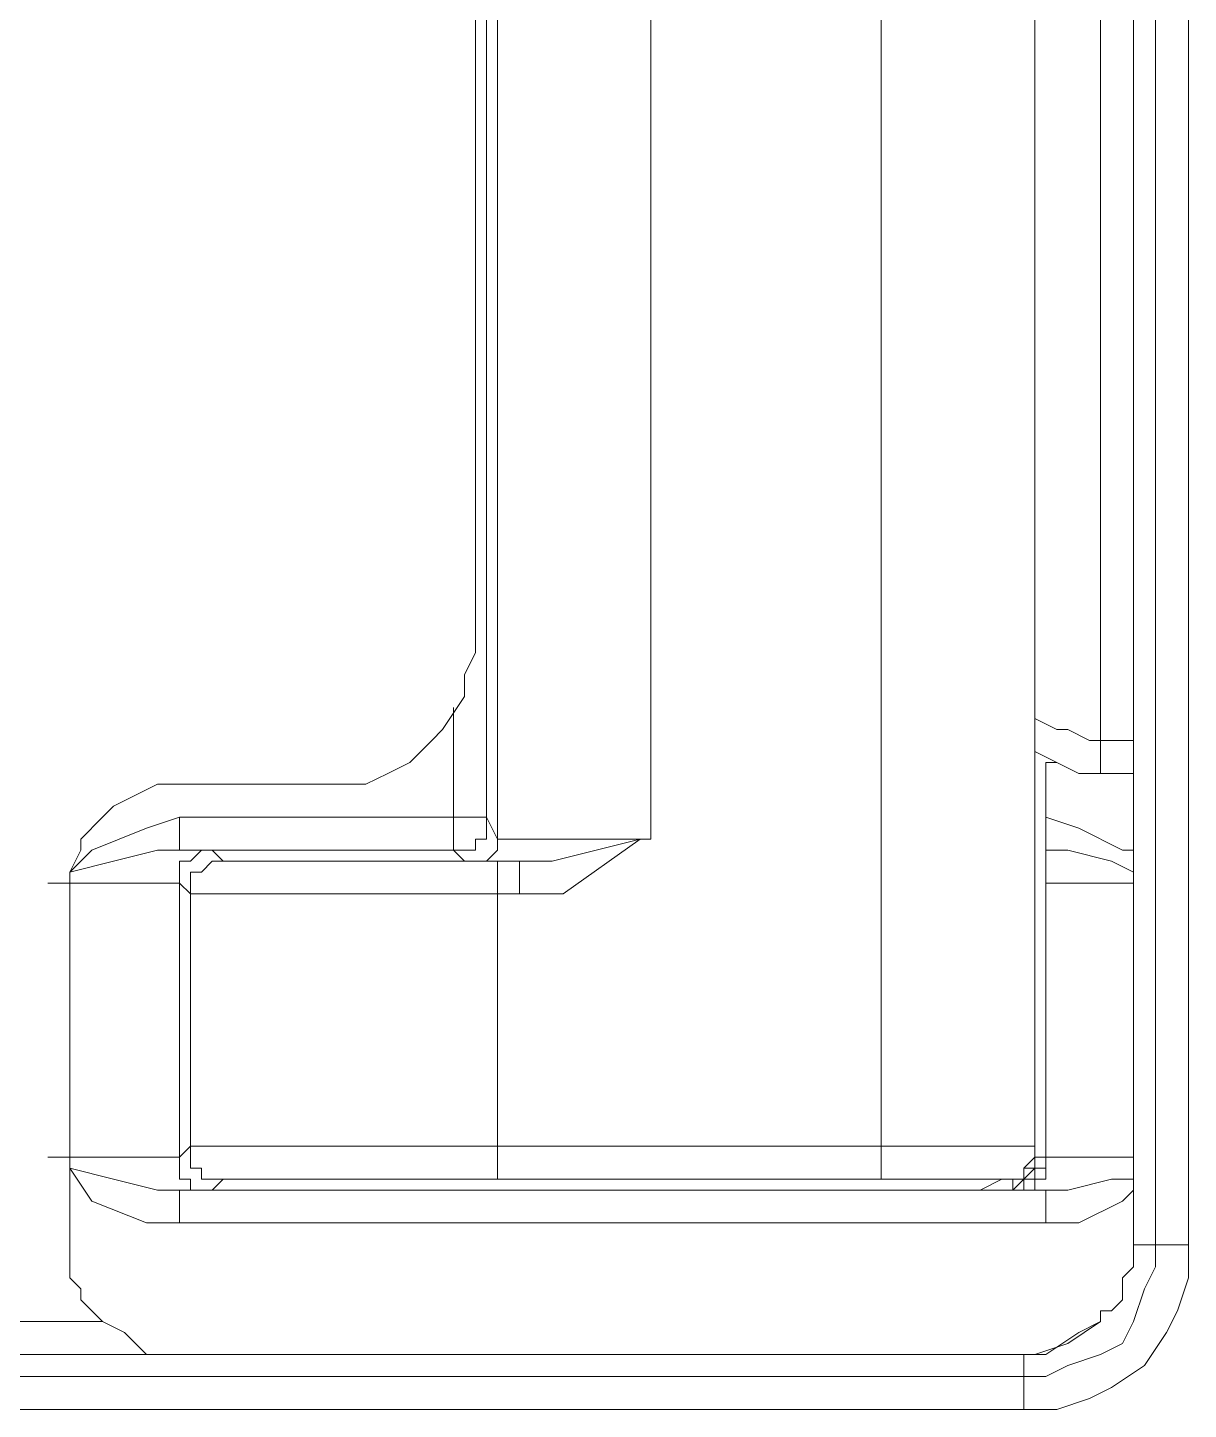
# Model space of a CAD drawing. Header units: centimetres. Extents: x -12.2 to 12.2, y -6.1 to 6.1.
# Drawn here: x -9.9308 to -9.5574, y 4.5384 to 4.9829 of the extents above; entities that cross this region are included whole.
import ezdxf

# ---------------------------------------------------------------- set-up
doc = ezdxf.new("R2010")
doc.units = ezdxf.units.CM
doc.header["$MEASUREMENT"] = 0
doc.layers.add('Camada 1', color=7, linetype='Continuous')

msp = doc.modelspace()

# ---------------------------------------------------------------- linework, layer by layer
at = {"layer": 'Camada 1', "lineweight": 9}
for points in [[(-9.56798, 4.59133), (-9.56798, 4.59133), (-9.56798, 5.37449), (-9.56798, 5.37449)], [(-9.5574, 5.37449), (-9.5574, 5.37449), (-9.5574, 4.59133), (-9.5574, 4.59133)], [(-9.60679, 5.34627), (-9.60679, 5.34627), (-9.60679, 4.61955), (-9.60679, 4.61955)], [(-9.60679, 4.61955), (-9.60679, 4.61955), (-9.60679, 5.34627), (-9.60679, 5.34627)], [(-9.60679, 5.34627), (-9.60679, 5.34627), (-9.60679, 4.61955), (-9.60679, 4.61955)], [(-9.60679, 4.61955), (-9.60679, 4.61955), (-9.60679, 5.34627), (-9.60679, 5.34627)], [(-9.65617, 4.62308), (-9.65617, 4.62308), (-9.65617, 5.34274), (-9.65617, 5.34274)], [(-9.60679, 5.34274), (-9.60679, 5.34274), (-9.60679, 4.62308), (-9.60679, 4.62308)], [(-9.60679, 4.62308), (-9.60679, 4.62308), (-9.60679, 5.34274), (-9.60679, 5.34274)], [(-9.60679, 5.34274), (-9.60679, 5.34274), (-9.60679, 4.62308), (-9.60679, 4.62308)], [(-9.60679, 4.62308), (-9.60679, 4.62308), (-9.60679, 5.34274), (-9.60679, 5.34274)], [(-9.77965, 4.72186), (-9.77965, 4.72186), (-9.77965, 5.24397), (-9.77965, 5.24397)], [(-9.73026, 5.24397), (-9.73026, 5.24397), (-9.73026, 4.72186), (-9.73026, 4.72186)], [(-9.78317, 5.23691), (-9.78317, 5.23691), (-9.78317, 4.72891), (-9.78317, 4.72891)], [(-9.58562, 4.75361), (-9.58562, 4.75361), (-9.58562, 5.21222), (-9.58562, 5.21222)], [(-9.57504, 5.21222), (-9.57504, 5.21222), (-9.57504, 4.75361), (-9.57504, 4.75361)], [(-9.7867, 4.78183), (-9.7867, 4.78183), (-9.7867, 5.18399), (-9.7867, 5.18399)], [(-9.79376, 4.72891), (-9.79376, 4.72891), (-9.79376, 4.76419), (-9.79376, 4.76419)], [(-9.60326, 4.72891), (-9.60326, 4.72891), (-9.60326, 4.74655), (-9.60326, 4.74655)], [(-9.60326, 4.74655), (-9.60326, 4.74655), (-9.60326, 4.61955), (-9.60326, 4.61955)], [(-9.57504, 4.74302), (-9.57504, 4.74302), (-9.58562, 4.74302), (-9.58562, 4.74302)], [(-9.57504, 4.74302), (-9.57504, 4.74302), (-9.57504, 4.59133), (-9.57504, 4.59133)], [(-9.88195, 4.73949), (-9.88195, 4.73949), (-9.83256, 4.73949), (-9.83256, 4.73949)], [(-9.88195, 4.72891), (-9.88195, 4.72891), (-9.79376, 4.72891), (-9.79376, 4.72891)], [(-9.78317, 4.72891), (-9.78317, 4.72891), (-9.77965, 4.72186), (-9.77965, 4.72186)], [(-9.79376, 4.71833), (-9.79376, 4.71833), (-9.88195, 4.71833), (-9.88195, 4.71833)], [(-9.87137, 4.71833), (-9.87137, 4.71833), (-9.86784, 4.7148), (-9.86784, 4.7148)], [(-9.79023, 4.7148), (-9.79023, 4.7148), (-9.79376, 4.71833), (-9.79376, 4.71833)], [(-9.77965, 4.7148), (-9.77965, 4.7148), (-9.77259, 4.7148), (-9.77259, 4.7148)], [(-9.87842, 4.70422), (-9.87842, 4.70422), (-9.88195, 4.70774), (-9.88195, 4.70774)], [(-9.88195, 4.70774), (-9.88195, 4.70774), (-9.88195, 4.61955), (-9.88195, 4.61955)], [(-9.60326, 4.61955), (-9.60326, 4.61955), (-9.60326, 4.70774), (-9.60326, 4.70774)], [(-9.91723, 4.59133), (-9.91723, 4.59133), (-9.91723, 4.70422), (-9.91723, 4.70422)], [(-9.87842, 4.62308), (-9.87842, 4.62308), (-9.87842, 4.70422), (-9.87842, 4.70422)], [(-9.77965, 4.70422), (-9.77965, 4.70422), (-9.77965, 4.62308), (-9.77965, 4.62308)], [(-9.77259, 4.70422), (-9.77259, 4.70422), (-9.77965, 4.70422), (-9.77965, 4.70422)], [(-9.88195, 4.61955), (-9.88195, 4.61955), (-9.87842, 4.62308), (-9.87842, 4.62308)], [(-9.77965, 4.62308), (-9.77965, 4.62308), (-9.65617, 4.62308), (-9.65617, 4.62308)], [(-9.86784, 4.61249), (-9.86784, 4.61249), (-9.87137, 4.60897), (-9.87137, 4.60897)], [(-9.65617, 4.61249), (-9.65617, 4.61249), (-9.77965, 4.61249), (-9.77965, 4.61249)], [(-9.62442, 4.61249), (-9.62442, 4.61249), (-9.62795, 4.61249), (-9.62795, 4.61249)], [(-9.62442, 4.61249), (-9.62442, 4.61249), (-9.62795, 4.61249), (-9.62795, 4.61249)], [(-9.62442, 4.61249), (-9.62442, 4.61249), (-9.61737, 4.61249), (-9.61737, 4.61249)], [(-9.61737, 4.61249), (-9.61737, 4.61249), (-9.62442, 4.61249), (-9.62442, 4.61249)], [(-9.62442, 4.61249), (-9.62442, 4.61249), (-9.61737, 4.61249), (-9.61737, 4.61249)], [(-9.61737, 4.61249), (-9.61737, 4.61249), (-9.62442, 4.61249), (-9.62442, 4.61249)], [(-9.62442, 4.60897), (-9.62442, 4.60897), (-9.61737, 4.61249), (-9.61737, 4.61249)], [(-9.88195, 4.60897), (-9.88195, 4.60897), (-9.60326, 4.60897), (-9.60326, 4.60897)], [(-9.62442, 4.60897), (-9.62442, 4.60897), (-9.62795, 4.60897), (-9.62795, 4.60897)], [(-9.62442, 4.60897), (-9.62442, 4.60897), (-9.62795, 4.60897), (-9.62795, 4.60897)], [(-9.62442, 4.60897), (-9.62442, 4.60897), (-9.61384, 4.60897), (-9.61384, 4.60897)], [(-9.61384, 4.60897), (-9.61384, 4.60897), (-9.62442, 4.60897), (-9.62442, 4.60897)], [(-9.61384, 4.60897), (-9.61384, 4.60897), (-9.62442, 4.60897), (-9.62442, 4.60897)], [(-9.60326, 4.59838), (-9.60326, 4.59838), (-9.88195, 4.59838), (-9.88195, 4.59838)], [(-9.56798, 4.59133), (-9.56798, 4.59133), (-9.57504, 4.59133), (-9.57504, 4.59133)], [(-10.03717, 4.56663), (-10.03717, 4.56663), (-9.90665, 4.56663), (-9.90665, 4.56663)], [(-9.61031, 4.55605), (-9.61031, 4.55605), (-10.15006, 4.55605), (-10.15006, 4.55605)], [(-9.88195, 4.55605), (-9.88195, 4.55605), (-9.61031, 4.55605), (-9.61031, 4.55605)], [(-9.61031, 4.54899), (-9.61031, 4.54899), (-9.61031, 4.55605), (-9.61031, 4.55605)], [(-10.15006, 4.54899), (-10.15006, 4.54899), (-9.61031, 4.54899), (-9.61031, 4.54899)], [(-9.61031, 4.53841), (-9.61031, 4.53841), (-10.15006, 4.53841), (-10.15006, 4.53841)]]:
    msp.add_open_spline(points, degree=3, dxfattribs=at)
for points, knots in [([(-9.83256, 4.73949), (-9.83256, 4.73949), (-9.82198, 4.73949), (-9.82198, 4.73949), (-9.82198, 4.73949), (-9.81492, 4.74302), (-9.81492, 4.74302), (-9.81492, 4.74302), (-9.80787, 4.74655), (-9.80787, 4.74655), (-9.80787, 4.74655), (-9.80081, 4.75361), (-9.80081, 4.75361), (-9.80081, 4.75361), (-9.79729, 4.75713), (-9.79729, 4.75713), (-9.79729, 4.75713), (-9.79023, 4.76772), (-9.79023, 4.76772), (-9.79023, 4.76772), (-9.79023, 4.77477), (-9.79023, 4.77477), (-9.79023, 4.77477), (-9.7867, 4.78183), (-9.7867, 4.78183)], [0, 0, 0, 0, 0.125, 0.125, 0.125, 0.25, 0.25, 0.25, 0.375, 0.375, 0.375, 0.5, 0.5, 0.5, 0.625, 0.625, 0.625, 0.75, 0.75, 0.75, 0.875, 0.875, 0.875, 1, 1, 1, 1]), ([(-9.60679, 4.76066), (-9.60679, 4.76066), (-9.59973, 4.75713), (-9.59973, 4.75713), (-9.59973, 4.75713), (-9.5962, 4.75713), (-9.5962, 4.75713), (-9.5962, 4.75713), (-9.58915, 4.75361), (-9.58915, 4.75361), (-9.58915, 4.75361), (-9.58562, 4.75361), (-9.58562, 4.75361)], [0, 0, 0, 0, 0.25, 0.25, 0.25, 0.5, 0.5, 0.5, 0.75, 0.75, 0.75, 1, 1, 1, 1]), ([(-9.58562, 4.75361), (-9.58562, 4.75361), (-9.58209, 4.75361), (-9.58209, 4.75361), (-9.58209, 4.75361), (-9.57856, 4.75361), (-9.57856, 4.75361), (-9.57856, 4.75361), (-9.57504, 4.75361), (-9.57504, 4.75361)], [0, 0, 0, 0, 0.333333, 0.333333, 0.333333, 0.666667, 0.666667, 0.666667, 1, 1, 1, 1]), ([(-9.58562, 4.75361), (-9.58562, 4.75361), (-9.58562, 4.75008), (-9.58562, 4.75008), (-9.58562, 4.75008), (-9.58562, 4.74655), (-9.58562, 4.74655), (-9.58562, 4.74655), (-9.58562, 4.74302), (-9.58562, 4.74302)], [0, 0, 0, 0, 0.333333, 0.333333, 0.333333, 0.666667, 0.666667, 0.666667, 1, 1, 1, 1]), ([(-9.58562, 4.75361), (-9.58562, 4.75361), (-9.58562, 4.75008), (-9.58562, 4.75008), (-9.58562, 4.75008), (-9.58562, 4.74655), (-9.58562, 4.74655), (-9.58562, 4.74655), (-9.58562, 4.74302), (-9.58562, 4.74302)], [0, 0, 0, 0, 0.333333, 0.333333, 0.333333, 0.666667, 0.666667, 0.666667, 1, 1, 1, 1]), ([(-9.57504, 4.75361), (-9.57504, 4.75361), (-9.57504, 4.75361), (-9.57504, 4.75361), (-9.57504, 4.75361), (-9.57504, 4.74655), (-9.57504, 4.74655), (-9.57504, 4.74655), (-9.57504, 4.74302), (-9.57504, 4.74302)], [0, 0, 0, 0, 0.333333, 0.333333, 0.333333, 0.666667, 0.666667, 0.666667, 1, 1, 1, 1]), ([(-9.58562, 4.74302), (-9.58562, 4.74302), (-9.59267, 4.74302), (-9.59267, 4.74302), (-9.59267, 4.74302), (-9.59973, 4.74655), (-9.59973, 4.74655), (-9.59973, 4.74655), (-9.60679, 4.75008), (-9.60679, 4.75008)], [0, 0, 0, 0, 0.333333, 0.333333, 0.333333, 0.666667, 0.666667, 0.666667, 1, 1, 1, 1]), ([(-9.58562, 4.74302), (-9.58562, 4.74302), (-9.59267, 4.74302), (-9.59267, 4.74302), (-9.59267, 4.74302), (-9.59973, 4.74655), (-9.59973, 4.74655), (-9.59973, 4.74655), (-9.60326, 4.74655), (-9.60326, 4.74655)], [0, 0, 0, 0, 0.333333, 0.333333, 0.333333, 0.666667, 0.666667, 0.666667, 1, 1, 1, 1]), ([(-9.57504, 4.74302), (-9.57504, 4.74302), (-9.57856, 4.74302), (-9.57856, 4.74302), (-9.57856, 4.74302), (-9.58209, 4.74302), (-9.58209, 4.74302), (-9.58209, 4.74302), (-9.58562, 4.74302), (-9.58562, 4.74302)], [0, 0, 0, 0, 0.333333, 0.333333, 0.333333, 0.666667, 0.666667, 0.666667, 1, 1, 1, 1]), ([(-9.91723, 4.70422), (-9.91723, 4.70422), (-9.91723, 4.71127), (-9.91723, 4.71127), (-9.91723, 4.71127), (-9.9137, 4.71833), (-9.9137, 4.71833), (-9.9137, 4.71833), (-9.9137, 4.72186), (-9.9137, 4.72186), (-9.9137, 4.72186), (-9.90665, 4.72891), (-9.90665, 4.72891), (-9.90665, 4.72891), (-9.90312, 4.73244), (-9.90312, 4.73244), (-9.90312, 4.73244), (-9.89606, 4.73597), (-9.89606, 4.73597), (-9.89606, 4.73597), (-9.88901, 4.73949), (-9.88901, 4.73949), (-9.88901, 4.73949), (-9.88195, 4.73949), (-9.88195, 4.73949)], [0, 0, 0, 0, 0.125, 0.125, 0.125, 0.25, 0.25, 0.25, 0.375, 0.375, 0.375, 0.5, 0.5, 0.5, 0.625, 0.625, 0.625, 0.75, 0.75, 0.75, 0.875, 0.875, 0.875, 1, 1, 1, 1]), ([(-9.91723, 4.71127), (-9.91723, 4.71127), (-9.91017, 4.71833), (-9.91017, 4.71833), (-9.91017, 4.71833), (-9.89254, 4.72538), (-9.89254, 4.72538), (-9.89254, 4.72538), (-9.88195, 4.72891), (-9.88195, 4.72891)], [0, 0, 0, 0, 0.333333, 0.333333, 0.333333, 0.666667, 0.666667, 0.666667, 1, 1, 1, 1]), ([(-9.88195, 4.71833), (-9.88195, 4.71833), (-9.88195, 4.71833), (-9.88195, 4.71833), (-9.88195, 4.71833), (-9.88195, 4.72186), (-9.88195, 4.72186), (-9.88195, 4.72186), (-9.88195, 4.72538), (-9.88195, 4.72538), (-9.88195, 4.72538), (-9.88195, 4.72891), (-9.88195, 4.72891)], [0, 0, 0, 0, 0.25, 0.25, 0.25, 0.5, 0.5, 0.5, 0.75, 0.75, 0.75, 1, 1, 1, 1]), ([(-9.79376, 4.71833), (-9.79376, 4.71833), (-9.79023, 4.71833), (-9.79023, 4.71833), (-9.79023, 4.71833), (-9.7867, 4.71833), (-9.7867, 4.71833), (-9.7867, 4.71833), (-9.7867, 4.72186), (-9.7867, 4.72186), (-9.7867, 4.72186), (-9.78317, 4.72186), (-9.78317, 4.72186), (-9.78317, 4.72186), (-9.78317, 4.72538), (-9.78317, 4.72538), (-9.78317, 4.72538), (-9.78317, 4.72891), (-9.78317, 4.72891)], [0, 0, 0, 0, 0.166667, 0.166667, 0.166667, 0.333333, 0.333333, 0.333333, 0.5, 0.5, 0.5, 0.666667, 0.666667, 0.666667, 0.833333, 0.833333, 0.833333, 1, 1, 1, 1]), ([(-9.79376, 4.71833), (-9.79376, 4.71833), (-9.79376, 4.71833), (-9.79376, 4.71833), (-9.79376, 4.71833), (-9.79376, 4.72186), (-9.79376, 4.72186), (-9.79376, 4.72186), (-9.79376, 4.72538), (-9.79376, 4.72538), (-9.79376, 4.72538), (-9.79376, 4.72891), (-9.79376, 4.72891)], [0, 0, 0, 0, 0.25, 0.25, 0.25, 0.5, 0.5, 0.5, 0.75, 0.75, 0.75, 1, 1, 1, 1]), ([(-9.78317, 4.72891), (-9.78317, 4.72891), (-9.78317, 4.72891), (-9.78317, 4.72891), (-9.78317, 4.72891), (-9.7867, 4.72891), (-9.7867, 4.72891), (-9.7867, 4.72891), (-9.79023, 4.72891), (-9.79023, 4.72891), (-9.79023, 4.72891), (-9.79376, 4.72891), (-9.79376, 4.72891)], [0, 0, 0, 0, 0.25, 0.25, 0.25, 0.5, 0.5, 0.5, 0.75, 0.75, 0.75, 1, 1, 1, 1]), ([(-9.60326, 4.72891), (-9.60326, 4.72891), (-9.60326, 4.72538), (-9.60326, 4.72538), (-9.60326, 4.72538), (-9.60326, 4.72186), (-9.60326, 4.72186), (-9.60326, 4.72186), (-9.60326, 4.71833), (-9.60326, 4.71833), (-9.60326, 4.71833), (-9.60326, 4.7148), (-9.60326, 4.7148), (-9.60326, 4.7148), (-9.60326, 4.71127), (-9.60326, 4.71127), (-9.60326, 4.71127), (-9.60326, 4.70774), (-9.60326, 4.70774)], [0, 0, 0, 0, 0.166667, 0.166667, 0.166667, 0.333333, 0.333333, 0.333333, 0.5, 0.5, 0.5, 0.666667, 0.666667, 0.666667, 0.833333, 0.833333, 0.833333, 1, 1, 1, 1]), ([(-9.60326, 4.72891), (-9.60326, 4.72891), (-9.60326, 4.72538), (-9.60326, 4.72538), (-9.60326, 4.72538), (-9.60326, 4.72186), (-9.60326, 4.72186), (-9.60326, 4.72186), (-9.60326, 4.71833), (-9.60326, 4.71833)], [0, 0, 0, 0, 0.333333, 0.333333, 0.333333, 0.666667, 0.666667, 0.666667, 1, 1, 1, 1]), ([(-9.60326, 4.72891), (-9.60326, 4.72891), (-9.59267, 4.72538), (-9.59267, 4.72538), (-9.59267, 4.72538), (-9.57856, 4.71833), (-9.57856, 4.71833), (-9.57856, 4.71833), (-9.57504, 4.71833), (-9.57504, 4.71833)], [0, 0, 0, 0, 0.333333, 0.333333, 0.333333, 0.666667, 0.666667, 0.666667, 1, 1, 1, 1]), ([(-9.79023, 4.7148), (-9.79023, 4.7148), (-9.7867, 4.7148), (-9.7867, 4.7148), (-9.7867, 4.7148), (-9.78317, 4.7148), (-9.78317, 4.7148), (-9.78317, 4.7148), (-9.77965, 4.71833), (-9.77965, 4.71833), (-9.77965, 4.71833), (-9.77965, 4.72186), (-9.77965, 4.72186)], [0, 0, 0, 0, 0.25, 0.25, 0.25, 0.5, 0.5, 0.5, 0.75, 0.75, 0.75, 1, 1, 1, 1]), ([(-9.77965, 4.72186), (-9.77965, 4.72186), (-9.77612, 4.72186), (-9.77612, 4.72186), (-9.77612, 4.72186), (-9.76906, 4.72186), (-9.76906, 4.72186), (-9.76906, 4.72186), (-9.76201, 4.72186), (-9.76201, 4.72186), (-9.76201, 4.72186), (-9.75495, 4.72186), (-9.75495, 4.72186), (-9.75495, 4.72186), (-9.7479, 4.72186), (-9.7479, 4.72186), (-9.7479, 4.72186), (-9.73731, 4.72186), (-9.73731, 4.72186), (-9.73731, 4.72186), (-9.73026, 4.72186), (-9.73026, 4.72186)], [0, 0, 0, 0, 0.142857, 0.142857, 0.142857, 0.285714, 0.285714, 0.285714, 0.428571, 0.428571, 0.428571, 0.571429, 0.571429, 0.571429, 0.714286, 0.714286, 0.714286, 0.857143, 0.857143, 0.857143, 1, 1, 1, 1]), ([(-9.73026, 4.72186), (-9.73026, 4.72186), (-9.73026, 4.72186), (-9.73026, 4.72186), (-9.73026, 4.72186), (-9.73379, 4.72186), (-9.73379, 4.72186), (-9.73379, 4.72186), (-9.76201, 4.7148), (-9.76201, 4.7148), (-9.76201, 4.7148), (-9.77259, 4.7148), (-9.77259, 4.7148)], [0, 0, 0, 0, 0.25, 0.25, 0.25, 0.5, 0.5, 0.5, 0.75, 0.75, 0.75, 1, 1, 1, 1]), ([(-9.73026, 4.72186), (-9.73026, 4.72186), (-9.73026, 4.72186), (-9.73026, 4.72186), (-9.73026, 4.72186), (-9.73379, 4.72186), (-9.73379, 4.72186), (-9.73379, 4.72186), (-9.75848, 4.70422), (-9.75848, 4.70422), (-9.75848, 4.70422), (-9.77259, 4.70422), (-9.77259, 4.70422)], [0, 0, 0, 0, 0.25, 0.25, 0.25, 0.5, 0.5, 0.5, 0.75, 0.75, 0.75, 1, 1, 1, 1]), ([(-9.88195, 4.71833), (-9.88195, 4.71833), (-9.88901, 4.71833), (-9.88901, 4.71833), (-9.88901, 4.71833), (-9.90312, 4.7148), (-9.90312, 4.7148), (-9.90312, 4.7148), (-9.91723, 4.71127), (-9.91723, 4.71127)], [0, 0, 0, 0, 0.333333, 0.333333, 0.333333, 0.666667, 0.666667, 0.666667, 1, 1, 1, 1]), ([(-9.88195, 4.71833), (-9.88195, 4.71833), (-9.87842, 4.71833), (-9.87842, 4.71833), (-9.87842, 4.71833), (-9.8749, 4.71833), (-9.8749, 4.71833), (-9.8749, 4.71833), (-9.87137, 4.71833), (-9.87137, 4.71833)], [0, 0, 0, 0, 0.333333, 0.333333, 0.333333, 0.666667, 0.666667, 0.666667, 1, 1, 1, 1]), ([(-9.88195, 4.70774), (-9.88195, 4.70774), (-9.88195, 4.70774), (-9.88195, 4.70774), (-9.88195, 4.70774), (-9.88195, 4.71127), (-9.88195, 4.71127), (-9.88195, 4.71127), (-9.88195, 4.7148), (-9.88195, 4.7148), (-9.88195, 4.7148), (-9.87842, 4.7148), (-9.87842, 4.7148), (-9.87842, 4.7148), (-9.8749, 4.71833), (-9.8749, 4.71833), (-9.8749, 4.71833), (-9.87137, 4.71833), (-9.87137, 4.71833)], [0, 0, 0, 0, 0.166667, 0.166667, 0.166667, 0.333333, 0.333333, 0.333333, 0.5, 0.5, 0.5, 0.666667, 0.666667, 0.666667, 0.833333, 0.833333, 0.833333, 1, 1, 1, 1]), ([(-9.57504, 4.71127), (-9.57504, 4.71127), (-9.58209, 4.7148), (-9.58209, 4.7148), (-9.58209, 4.7148), (-9.5962, 4.71833), (-9.5962, 4.71833), (-9.5962, 4.71833), (-9.60326, 4.71833), (-9.60326, 4.71833)], [0, 0, 0, 0, 0.333333, 0.333333, 0.333333, 0.666667, 0.666667, 0.666667, 1, 1, 1, 1]), ([(-9.87842, 4.70422), (-9.87842, 4.70422), (-9.87842, 4.70422), (-9.87842, 4.70422), (-9.87842, 4.70422), (-9.87842, 4.70774), (-9.87842, 4.70774), (-9.87842, 4.70774), (-9.87842, 4.71127), (-9.87842, 4.71127), (-9.87842, 4.71127), (-9.8749, 4.71127), (-9.8749, 4.71127), (-9.8749, 4.71127), (-9.87137, 4.7148), (-9.87137, 4.7148), (-9.87137, 4.7148), (-9.86784, 4.7148), (-9.86784, 4.7148)], [0, 0, 0, 0, 0.166667, 0.166667, 0.166667, 0.333333, 0.333333, 0.333333, 0.5, 0.5, 0.5, 0.666667, 0.666667, 0.666667, 0.833333, 0.833333, 0.833333, 1, 1, 1, 1]), ([(-9.86784, 4.7148), (-9.86784, 4.7148), (-9.86784, 4.7148), (-9.86784, 4.7148), (-9.86784, 4.7148), (-9.86079, 4.7148), (-9.86079, 4.7148), (-9.86079, 4.7148), (-9.85373, 4.7148), (-9.85373, 4.7148), (-9.85373, 4.7148), (-9.84315, 4.7148), (-9.84315, 4.7148), (-9.84315, 4.7148), (-9.82904, 4.7148), (-9.82904, 4.7148), (-9.82904, 4.7148), (-9.81492, 4.7148), (-9.81492, 4.7148), (-9.81492, 4.7148), (-9.79729, 4.7148), (-9.79729, 4.7148), (-9.79729, 4.7148), (-9.77965, 4.7148), (-9.77965, 4.7148)], [0, 0, 0, 0, 0.125, 0.125, 0.125, 0.25, 0.25, 0.25, 0.375, 0.375, 0.375, 0.5, 0.5, 0.5, 0.625, 0.625, 0.625, 0.75, 0.75, 0.75, 0.875, 0.875, 0.875, 1, 1, 1, 1]), ([(-9.77259, 4.7148), (-9.77259, 4.7148), (-9.77965, 4.7148), (-9.77965, 4.7148), (-9.77965, 4.7148), (-9.78317, 4.7148), (-9.78317, 4.7148), (-9.78317, 4.7148), (-9.7867, 4.7148), (-9.7867, 4.7148), (-9.7867, 4.7148), (-9.79023, 4.7148), (-9.79023, 4.7148)], [0, 0, 0, 0, 0.25, 0.25, 0.25, 0.5, 0.5, 0.5, 0.75, 0.75, 0.75, 1, 1, 1, 1]), ([(-9.77965, 4.70422), (-9.77965, 4.70422), (-9.77965, 4.70422), (-9.77965, 4.70422), (-9.77965, 4.70422), (-9.77965, 4.70774), (-9.77965, 4.70774), (-9.77965, 4.70774), (-9.77965, 4.71127), (-9.77965, 4.71127), (-9.77965, 4.71127), (-9.77965, 4.7148), (-9.77965, 4.7148)], [0, 0, 0, 0, 0.25, 0.25, 0.25, 0.5, 0.5, 0.5, 0.75, 0.75, 0.75, 1, 1, 1, 1]), ([(-9.77259, 4.70422), (-9.77259, 4.70422), (-9.77259, 4.70422), (-9.77259, 4.70422), (-9.77259, 4.70422), (-9.77259, 4.70774), (-9.77259, 4.70774), (-9.77259, 4.70774), (-9.77259, 4.71127), (-9.77259, 4.71127), (-9.77259, 4.71127), (-9.77259, 4.7148), (-9.77259, 4.7148)], [0, 0, 0, 0, 0.25, 0.25, 0.25, 0.5, 0.5, 0.5, 0.75, 0.75, 0.75, 1, 1, 1, 1]), ([(-9.88195, 4.70774), (-9.88195, 4.70774), (-9.88195, 4.70774), (-9.88195, 4.70774), (-9.88195, 4.70774), (-9.88548, 4.70774), (-9.88548, 4.70774), (-9.88548, 4.70774), (-9.88901, 4.70774), (-9.88901, 4.70774), (-9.88901, 4.70774), (-9.89606, 4.70774), (-9.89606, 4.70774), (-9.89606, 4.70774), (-9.89959, 4.70774), (-9.89959, 4.70774), (-9.89959, 4.70774), (-9.90665, 4.70774), (-9.90665, 4.70774), (-9.90665, 4.70774), (-9.9137, 4.70774), (-9.9137, 4.70774), (-9.9137, 4.70774), (-9.92429, 4.70774), (-9.92429, 4.70774)], [0, 0, 0, 0, 0.125, 0.125, 0.125, 0.25, 0.25, 0.25, 0.375, 0.375, 0.375, 0.5, 0.5, 0.5, 0.625, 0.625, 0.625, 0.75, 0.75, 0.75, 0.875, 0.875, 0.875, 1, 1, 1, 1]), ([(-9.60326, 4.71127), (-9.60326, 4.71127), (-9.60326, 4.71127), (-9.60326, 4.71127), (-9.60326, 4.71127), (-9.60326, 4.70774), (-9.60326, 4.70774)], [0, 0, 0, 0, 0.5, 0.5, 0.5, 1, 1, 1, 1]), ([(-9.57504, 4.70774), (-9.57504, 4.70774), (-9.57856, 4.70774), (-9.57856, 4.70774), (-9.57856, 4.70774), (-9.58562, 4.70774), (-9.58562, 4.70774), (-9.58562, 4.70774), (-9.59267, 4.70774), (-9.59267, 4.70774), (-9.59267, 4.70774), (-9.5962, 4.70774), (-9.5962, 4.70774), (-9.5962, 4.70774), (-9.59973, 4.70774), (-9.59973, 4.70774), (-9.59973, 4.70774), (-9.60326, 4.70774), (-9.60326, 4.70774)], [0, 0, 0, 0, 0.166667, 0.166667, 0.166667, 0.333333, 0.333333, 0.333333, 0.5, 0.5, 0.5, 0.666667, 0.666667, 0.666667, 0.833333, 0.833333, 0.833333, 1, 1, 1, 1]), ([(-9.77965, 4.70422), (-9.77965, 4.70422), (-9.79729, 4.70422), (-9.79729, 4.70422), (-9.79729, 4.70422), (-9.81845, 4.70422), (-9.81845, 4.70422), (-9.81845, 4.70422), (-9.83256, 4.70422), (-9.83256, 4.70422), (-9.83256, 4.70422), (-9.8502, 4.70422), (-9.8502, 4.70422), (-9.8502, 4.70422), (-9.86079, 4.70422), (-9.86079, 4.70422), (-9.86079, 4.70422), (-9.87137, 4.70422), (-9.87137, 4.70422), (-9.87137, 4.70422), (-9.87842, 4.70422), (-9.87842, 4.70422)], [0, 0, 0, 0, 0.142857, 0.142857, 0.142857, 0.285714, 0.285714, 0.285714, 0.428571, 0.428571, 0.428571, 0.571429, 0.571429, 0.571429, 0.714286, 0.714286, 0.714286, 0.857143, 0.857143, 0.857143, 1, 1, 1, 1]), ([(-9.86784, 4.61249), (-9.86784, 4.61249), (-9.87137, 4.61249), (-9.87137, 4.61249), (-9.87137, 4.61249), (-9.8749, 4.61249), (-9.8749, 4.61249), (-9.8749, 4.61249), (-9.8749, 4.61602), (-9.8749, 4.61602), (-9.8749, 4.61602), (-9.87842, 4.61602), (-9.87842, 4.61602), (-9.87842, 4.61602), (-9.87842, 4.61955), (-9.87842, 4.61955), (-9.87842, 4.61955), (-9.87842, 4.62308), (-9.87842, 4.62308)], [0, 0, 0, 0, 0.166667, 0.166667, 0.166667, 0.333333, 0.333333, 0.333333, 0.5, 0.5, 0.5, 0.666667, 0.666667, 0.666667, 0.833333, 0.833333, 0.833333, 1, 1, 1, 1]), ([(-9.87842, 4.62308), (-9.87842, 4.62308), (-9.87842, 4.62308), (-9.87842, 4.62308), (-9.87842, 4.62308), (-9.87137, 4.62308), (-9.87137, 4.62308), (-9.87137, 4.62308), (-9.86079, 4.62308), (-9.86079, 4.62308), (-9.86079, 4.62308), (-9.8502, 4.62308), (-9.8502, 4.62308), (-9.8502, 4.62308), (-9.83256, 4.62308), (-9.83256, 4.62308), (-9.83256, 4.62308), (-9.81845, 4.62308), (-9.81845, 4.62308), (-9.81845, 4.62308), (-9.79729, 4.62308), (-9.79729, 4.62308), (-9.79729, 4.62308), (-9.77965, 4.62308), (-9.77965, 4.62308)], [0, 0, 0, 0, 0.125, 0.125, 0.125, 0.25, 0.25, 0.25, 0.375, 0.375, 0.375, 0.5, 0.5, 0.5, 0.625, 0.625, 0.625, 0.75, 0.75, 0.75, 0.875, 0.875, 0.875, 1, 1, 1, 1]), ([(-9.77965, 4.61249), (-9.77965, 4.61249), (-9.77965, 4.61249), (-9.77965, 4.61249), (-9.77965, 4.61249), (-9.77965, 4.61602), (-9.77965, 4.61602), (-9.77965, 4.61602), (-9.77965, 4.61955), (-9.77965, 4.61955), (-9.77965, 4.61955), (-9.77965, 4.62308), (-9.77965, 4.62308)], [0, 0, 0, 0, 0.25, 0.25, 0.25, 0.5, 0.5, 0.5, 0.75, 0.75, 0.75, 1, 1, 1, 1]), ([(-9.65617, 4.61249), (-9.65617, 4.61249), (-9.65617, 4.61249), (-9.65617, 4.61249), (-9.65617, 4.61249), (-9.65617, 4.61602), (-9.65617, 4.61602), (-9.65617, 4.61602), (-9.65617, 4.61955), (-9.65617, 4.61955), (-9.65617, 4.61955), (-9.65617, 4.62308), (-9.65617, 4.62308)], [0, 0, 0, 0, 0.25, 0.25, 0.25, 0.5, 0.5, 0.5, 0.75, 0.75, 0.75, 1, 1, 1, 1]), ([(-9.65617, 4.62308), (-9.65617, 4.62308), (-9.64912, 4.62308), (-9.64912, 4.62308), (-9.64912, 4.62308), (-9.63854, 4.62308), (-9.63854, 4.62308), (-9.63854, 4.62308), (-9.62795, 4.62308), (-9.62795, 4.62308), (-9.62795, 4.62308), (-9.6209, 4.62308), (-9.6209, 4.62308), (-9.6209, 4.62308), (-9.61737, 4.62308), (-9.61737, 4.62308), (-9.61737, 4.62308), (-9.61031, 4.62308), (-9.61031, 4.62308), (-9.61031, 4.62308), (-9.60679, 4.62308), (-9.60679, 4.62308)], [0, 0, 0, 0, 0.142857, 0.142857, 0.142857, 0.285714, 0.285714, 0.285714, 0.428571, 0.428571, 0.428571, 0.571429, 0.571429, 0.571429, 0.714286, 0.714286, 0.714286, 0.857143, 0.857143, 0.857143, 1, 1, 1, 1]), ([(-9.61737, 4.61249), (-9.61737, 4.61249), (-9.61384, 4.61249), (-9.61384, 4.61249), (-9.61384, 4.61249), (-9.61031, 4.61249), (-9.61031, 4.61249), (-9.61031, 4.61249), (-9.61031, 4.61602), (-9.61031, 4.61602), (-9.61031, 4.61602), (-9.60679, 4.61955), (-9.60679, 4.61955), (-9.60679, 4.61955), (-9.60679, 4.62308), (-9.60679, 4.62308)], [0, 0, 0, 0, 0.2, 0.2, 0.2, 0.4, 0.4, 0.4, 0.6, 0.6, 0.6, 0.8, 0.8, 0.8, 1, 1, 1, 1]), ([(-9.61737, 4.61249), (-9.61737, 4.61249), (-9.61384, 4.61249), (-9.61384, 4.61249), (-9.61384, 4.61249), (-9.61031, 4.61249), (-9.61031, 4.61249), (-9.61031, 4.61249), (-9.61031, 4.61602), (-9.61031, 4.61602), (-9.61031, 4.61602), (-9.60679, 4.61955), (-9.60679, 4.61955), (-9.60679, 4.61955), (-9.60679, 4.62308), (-9.60679, 4.62308)], [0, 0, 0, 0, 0.2, 0.2, 0.2, 0.4, 0.4, 0.4, 0.6, 0.6, 0.6, 0.8, 0.8, 0.8, 1, 1, 1, 1]), ([(-9.60679, 4.62308), (-9.60679, 4.62308), (-9.60679, 4.61955), (-9.60679, 4.61955), (-9.60679, 4.61955), (-9.60679, 4.61602), (-9.60679, 4.61602), (-9.60679, 4.61602), (-9.61031, 4.61602), (-9.61031, 4.61602), (-9.61031, 4.61602), (-9.61031, 4.61249), (-9.61031, 4.61249), (-9.61031, 4.61249), (-9.61384, 4.61249), (-9.61384, 4.61249), (-9.61384, 4.61249), (-9.61737, 4.61249), (-9.61737, 4.61249)], [0, 0, 0, 0, 0.166667, 0.166667, 0.166667, 0.333333, 0.333333, 0.333333, 0.5, 0.5, 0.5, 0.666667, 0.666667, 0.666667, 0.833333, 0.833333, 0.833333, 1, 1, 1, 1]), ([(-9.60679, 4.62308), (-9.60679, 4.62308), (-9.60679, 4.61955), (-9.60679, 4.61955), (-9.60679, 4.61955), (-9.60679, 4.61602), (-9.60679, 4.61602), (-9.60679, 4.61602), (-9.61031, 4.61602), (-9.61031, 4.61602), (-9.61031, 4.61602), (-9.61031, 4.61249), (-9.61031, 4.61249), (-9.61031, 4.61249), (-9.61384, 4.61249), (-9.61384, 4.61249), (-9.61384, 4.61249), (-9.61737, 4.61249), (-9.61737, 4.61249)], [0, 0, 0, 0, 0.166667, 0.166667, 0.166667, 0.333333, 0.333333, 0.333333, 0.5, 0.5, 0.5, 0.666667, 0.666667, 0.666667, 0.833333, 0.833333, 0.833333, 1, 1, 1, 1]), ([(-9.92429, 4.61955), (-9.92429, 4.61955), (-9.9137, 4.61955), (-9.9137, 4.61955), (-9.9137, 4.61955), (-9.90665, 4.61955), (-9.90665, 4.61955), (-9.90665, 4.61955), (-9.89959, 4.61955), (-9.89959, 4.61955), (-9.89959, 4.61955), (-9.89606, 4.61955), (-9.89606, 4.61955), (-9.89606, 4.61955), (-9.88901, 4.61955), (-9.88901, 4.61955), (-9.88901, 4.61955), (-9.88548, 4.61955), (-9.88548, 4.61955), (-9.88548, 4.61955), (-9.88195, 4.61955), (-9.88195, 4.61955)], [0, 0, 0, 0, 0.142857, 0.142857, 0.142857, 0.285714, 0.285714, 0.285714, 0.428571, 0.428571, 0.428571, 0.571429, 0.571429, 0.571429, 0.714286, 0.714286, 0.714286, 0.857143, 0.857143, 0.857143, 1, 1, 1, 1]), ([(-9.87137, 4.60897), (-9.87137, 4.60897), (-9.8749, 4.60897), (-9.8749, 4.60897), (-9.8749, 4.60897), (-9.87842, 4.60897), (-9.87842, 4.60897), (-9.87842, 4.60897), (-9.87842, 4.61249), (-9.87842, 4.61249), (-9.87842, 4.61249), (-9.88195, 4.61249), (-9.88195, 4.61249), (-9.88195, 4.61249), (-9.88195, 4.61602), (-9.88195, 4.61602), (-9.88195, 4.61602), (-9.88195, 4.61955), (-9.88195, 4.61955)], [0, 0, 0, 0, 0.166667, 0.166667, 0.166667, 0.333333, 0.333333, 0.333333, 0.5, 0.5, 0.5, 0.666667, 0.666667, 0.666667, 0.833333, 0.833333, 0.833333, 1, 1, 1, 1]), ([(-9.60679, 4.61955), (-9.60679, 4.61955), (-9.60679, 4.61955), (-9.60679, 4.61955), (-9.60679, 4.61955), (-9.60679, 4.61602), (-9.60679, 4.61602), (-9.60679, 4.61602), (-9.61031, 4.61249), (-9.61031, 4.61249), (-9.61031, 4.61249), (-9.61384, 4.61249), (-9.61384, 4.61249), (-9.61384, 4.61249), (-9.61737, 4.61249), (-9.61737, 4.61249)], [0, 0, 0, 0, 0.2, 0.2, 0.2, 0.4, 0.4, 0.4, 0.6, 0.6, 0.6, 0.8, 0.8, 0.8, 1, 1, 1, 1]), ([(-9.60679, 4.61955), (-9.60679, 4.61955), (-9.60679, 4.61955), (-9.60679, 4.61955), (-9.60679, 4.61955), (-9.60679, 4.61602), (-9.60679, 4.61602), (-9.60679, 4.61602), (-9.61031, 4.61249), (-9.61031, 4.61249), (-9.61031, 4.61249), (-9.61384, 4.61249), (-9.61384, 4.61249), (-9.61384, 4.61249), (-9.61737, 4.61249), (-9.61737, 4.61249)], [0, 0, 0, 0, 0.2, 0.2, 0.2, 0.4, 0.4, 0.4, 0.6, 0.6, 0.6, 0.8, 0.8, 0.8, 1, 1, 1, 1]), ([(-9.60679, 4.61955), (-9.60679, 4.61955), (-9.60679, 4.61955), (-9.60679, 4.61955), (-9.60679, 4.61955), (-9.60679, 4.61602), (-9.60679, 4.61602), (-9.60679, 4.61602), (-9.60679, 4.61249), (-9.60679, 4.61249), (-9.60679, 4.61249), (-9.61031, 4.61249), (-9.61031, 4.61249), (-9.61031, 4.61249), (-9.61384, 4.60897), (-9.61384, 4.60897)], [0, 0, 0, 0, 0.2, 0.2, 0.2, 0.4, 0.4, 0.4, 0.6, 0.6, 0.6, 0.8, 0.8, 0.8, 1, 1, 1, 1]), ([(-9.60679, 4.61955), (-9.60679, 4.61955), (-9.60679, 4.61955), (-9.60679, 4.61955), (-9.60679, 4.61955), (-9.60679, 4.61602), (-9.60679, 4.61602), (-9.60679, 4.61602), (-9.60679, 4.61249), (-9.60679, 4.61249), (-9.60679, 4.61249), (-9.61031, 4.61249), (-9.61031, 4.61249), (-9.61031, 4.61249), (-9.61384, 4.60897), (-9.61384, 4.60897)], [0, 0, 0, 0, 0.2, 0.2, 0.2, 0.4, 0.4, 0.4, 0.6, 0.6, 0.6, 0.8, 0.8, 0.8, 1, 1, 1, 1]), ([(-9.61384, 4.60897), (-9.61384, 4.60897), (-9.61384, 4.60897), (-9.61384, 4.60897), (-9.61384, 4.60897), (-9.61031, 4.60897), (-9.61031, 4.60897), (-9.61031, 4.60897), (-9.61031, 4.61249), (-9.61031, 4.61249), (-9.61031, 4.61249), (-9.60679, 4.61249), (-9.60679, 4.61249), (-9.60679, 4.61249), (-9.60679, 4.61602), (-9.60679, 4.61602), (-9.60679, 4.61602), (-9.60326, 4.61602), (-9.60326, 4.61602), (-9.60326, 4.61602), (-9.60326, 4.61955), (-9.60326, 4.61955)], [0, 0, 0, 0, 0.142857, 0.142857, 0.142857, 0.285714, 0.285714, 0.285714, 0.428571, 0.428571, 0.428571, 0.571429, 0.571429, 0.571429, 0.714286, 0.714286, 0.714286, 0.857143, 0.857143, 0.857143, 1, 1, 1, 1]), ([(-9.61384, 4.60897), (-9.61384, 4.60897), (-9.61031, 4.60897), (-9.61031, 4.60897), (-9.61031, 4.60897), (-9.60679, 4.60897), (-9.60679, 4.60897), (-9.60679, 4.60897), (-9.60679, 4.61249), (-9.60679, 4.61249), (-9.60679, 4.61249), (-9.60326, 4.61249), (-9.60326, 4.61249), (-9.60326, 4.61249), (-9.60326, 4.61602), (-9.60326, 4.61602), (-9.60326, 4.61602), (-9.60326, 4.61955), (-9.60326, 4.61955)], [0, 0, 0, 0, 0.166667, 0.166667, 0.166667, 0.333333, 0.333333, 0.333333, 0.5, 0.5, 0.5, 0.666667, 0.666667, 0.666667, 0.833333, 0.833333, 0.833333, 1, 1, 1, 1]), ([(-9.60326, 4.61955), (-9.60326, 4.61955), (-9.60326, 4.61955), (-9.60326, 4.61955), (-9.60326, 4.61955), (-9.60679, 4.61955), (-9.60679, 4.61955)], [0, 0, 0, 0, 0.5, 0.5, 0.5, 1, 1, 1, 1]), ([(-9.60326, 4.61955), (-9.60326, 4.61955), (-9.60326, 4.61955), (-9.60326, 4.61955), (-9.60326, 4.61955), (-9.59973, 4.61955), (-9.59973, 4.61955), (-9.59973, 4.61955), (-9.5962, 4.61955), (-9.5962, 4.61955), (-9.5962, 4.61955), (-9.59267, 4.61955), (-9.59267, 4.61955), (-9.59267, 4.61955), (-9.58562, 4.61955), (-9.58562, 4.61955), (-9.58562, 4.61955), (-9.57856, 4.61955), (-9.57856, 4.61955), (-9.57856, 4.61955), (-9.57504, 4.61955), (-9.57504, 4.61955)], [0, 0, 0, 0, 0.142857, 0.142857, 0.142857, 0.285714, 0.285714, 0.285714, 0.428571, 0.428571, 0.428571, 0.571429, 0.571429, 0.571429, 0.714286, 0.714286, 0.714286, 0.857143, 0.857143, 0.857143, 1, 1, 1, 1]), ([(-9.88195, 4.60897), (-9.88195, 4.60897), (-9.88901, 4.60897), (-9.88901, 4.60897), (-9.88901, 4.60897), (-9.90312, 4.61249), (-9.90312, 4.61249), (-9.90312, 4.61249), (-9.91723, 4.61602), (-9.91723, 4.61602)], [0, 0, 0, 0, 0.333333, 0.333333, 0.333333, 0.666667, 0.666667, 0.666667, 1, 1, 1, 1]), ([(-9.88195, 4.59838), (-9.88195, 4.59838), (-9.89254, 4.59838), (-9.89254, 4.59838), (-9.89254, 4.59838), (-9.91017, 4.60544), (-9.91017, 4.60544), (-9.91017, 4.60544), (-9.91723, 4.61602), (-9.91723, 4.61602)], [0, 0, 0, 0, 0.333333, 0.333333, 0.333333, 0.666667, 0.666667, 0.666667, 1, 1, 1, 1]), ([(-9.77965, 4.61249), (-9.77965, 4.61249), (-9.79729, 4.61249), (-9.79729, 4.61249), (-9.79729, 4.61249), (-9.81492, 4.61249), (-9.81492, 4.61249), (-9.81492, 4.61249), (-9.82904, 4.61249), (-9.82904, 4.61249), (-9.82904, 4.61249), (-9.84315, 4.61249), (-9.84315, 4.61249), (-9.84315, 4.61249), (-9.85373, 4.61249), (-9.85373, 4.61249), (-9.85373, 4.61249), (-9.86079, 4.61249), (-9.86079, 4.61249), (-9.86079, 4.61249), (-9.86784, 4.61249), (-9.86784, 4.61249)], [0, 0, 0, 0, 0.142857, 0.142857, 0.142857, 0.285714, 0.285714, 0.285714, 0.428571, 0.428571, 0.428571, 0.571429, 0.571429, 0.571429, 0.714286, 0.714286, 0.714286, 0.857143, 0.857143, 0.857143, 1, 1, 1, 1]), ([(-9.61737, 4.61249), (-9.61737, 4.61249), (-9.61737, 4.61249), (-9.61737, 4.61249), (-9.61737, 4.61249), (-9.6209, 4.61249), (-9.6209, 4.61249), (-9.6209, 4.61249), (-9.62442, 4.61249), (-9.62442, 4.61249), (-9.62442, 4.61249), (-9.62795, 4.61249), (-9.62795, 4.61249), (-9.62795, 4.61249), (-9.63501, 4.61249), (-9.63501, 4.61249), (-9.63501, 4.61249), (-9.64206, 4.61249), (-9.64206, 4.61249), (-9.64206, 4.61249), (-9.64912, 4.61249), (-9.64912, 4.61249), (-9.64912, 4.61249), (-9.65617, 4.61249), (-9.65617, 4.61249)], [0, 0, 0, 0, 0.125, 0.125, 0.125, 0.25, 0.25, 0.25, 0.375, 0.375, 0.375, 0.5, 0.5, 0.5, 0.625, 0.625, 0.625, 0.75, 0.75, 0.75, 0.875, 0.875, 0.875, 1, 1, 1, 1]), ([(-9.63148, 4.61249), (-9.63148, 4.61249), (-9.63148, 4.61249), (-9.63148, 4.61249), (-9.63148, 4.61249), (-9.62795, 4.61249), (-9.62795, 4.61249)], [0, 0, 0, 0, 0.5, 0.5, 0.5, 1, 1, 1, 1]), ([(-9.62795, 4.61249), (-9.62795, 4.61249), (-9.63148, 4.61249), (-9.63148, 4.61249), (-9.63148, 4.61249), (-9.62795, 4.61249), (-9.62795, 4.61249), (-9.62795, 4.61249), (-9.62442, 4.61249), (-9.62442, 4.61249)], [0, 0, 0, 0, 0.333333, 0.333333, 0.333333, 0.666667, 0.666667, 0.666667, 1, 1, 1, 1]), ([(-9.62795, 4.61249), (-9.62795, 4.61249), (-9.63148, 4.61249), (-9.63148, 4.61249), (-9.63148, 4.61249), (-9.62795, 4.61249), (-9.62795, 4.61249), (-9.62795, 4.61249), (-9.62442, 4.61249), (-9.62442, 4.61249)], [0, 0, 0, 0, 0.333333, 0.333333, 0.333333, 0.666667, 0.666667, 0.666667, 1, 1, 1, 1]), ([(-9.61384, 4.61249), (-9.61384, 4.61249), (-9.61384, 4.61249), (-9.61384, 4.61249), (-9.61384, 4.61249), (-9.61737, 4.61249), (-9.61737, 4.61249)], [0, 0, 0, 0, 0.5, 0.5, 0.5, 1, 1, 1, 1]), ([(-9.61384, 4.61249), (-9.61384, 4.61249), (-9.61384, 4.61249), (-9.61384, 4.61249), (-9.61384, 4.61249), (-9.61737, 4.61249), (-9.61737, 4.61249)], [0, 0, 0, 0, 0.5, 0.5, 0.5, 1, 1, 1, 1]), ([(-9.61031, 4.61249), (-9.61031, 4.61249), (-9.61384, 4.61249), (-9.61384, 4.61249), (-9.61384, 4.61249), (-9.61384, 4.60897), (-9.61384, 4.60897)], [0, 0, 0, 0, 0.5, 0.5, 0.5, 1, 1, 1, 1]), ([(-9.61384, 4.60897), (-9.61384, 4.60897), (-9.61384, 4.60897), (-9.61384, 4.60897), (-9.61384, 4.60897), (-9.61031, 4.60897), (-9.61031, 4.60897), (-9.61031, 4.60897), (-9.61031, 4.61249), (-9.61031, 4.61249)], [0, 0, 0, 0, 0.333333, 0.333333, 0.333333, 0.666667, 0.666667, 0.666667, 1, 1, 1, 1]), ([(-9.60326, 4.60897), (-9.60326, 4.60897), (-9.5962, 4.60897), (-9.5962, 4.60897), (-9.5962, 4.60897), (-9.58209, 4.61249), (-9.58209, 4.61249), (-9.58209, 4.61249), (-9.57504, 4.61249), (-9.57504, 4.61249)], [0, 0, 0, 0, 0.333333, 0.333333, 0.333333, 0.666667, 0.666667, 0.666667, 1, 1, 1, 1]), ([(-9.87137, 4.60897), (-9.87137, 4.60897), (-9.8749, 4.60897), (-9.8749, 4.60897), (-9.8749, 4.60897), (-9.87842, 4.60897), (-9.87842, 4.60897), (-9.87842, 4.60897), (-9.88195, 4.60897), (-9.88195, 4.60897)], [0, 0, 0, 0, 0.333333, 0.333333, 0.333333, 0.666667, 0.666667, 0.666667, 1, 1, 1, 1]), ([(-9.88195, 4.60897), (-9.88195, 4.60897), (-9.88195, 4.60897), (-9.88195, 4.60897), (-9.88195, 4.60897), (-9.88195, 4.60544), (-9.88195, 4.60544), (-9.88195, 4.60544), (-9.88195, 4.60191), (-9.88195, 4.60191), (-9.88195, 4.60191), (-9.88195, 4.59838), (-9.88195, 4.59838)], [0, 0, 0, 0, 0.25, 0.25, 0.25, 0.5, 0.5, 0.5, 0.75, 0.75, 0.75, 1, 1, 1, 1]), ([(-9.62795, 4.60897), (-9.62795, 4.60897), (-9.63148, 4.60897), (-9.63148, 4.60897), (-9.63148, 4.60897), (-9.62795, 4.60897), (-9.62795, 4.60897), (-9.62795, 4.60897), (-9.62442, 4.60897), (-9.62442, 4.60897)], [0, 0, 0, 0, 0.333333, 0.333333, 0.333333, 0.666667, 0.666667, 0.666667, 1, 1, 1, 1]), ([(-9.62795, 4.60897), (-9.62795, 4.60897), (-9.63148, 4.60897), (-9.63148, 4.60897), (-9.63148, 4.60897), (-9.62795, 4.60897), (-9.62795, 4.60897), (-9.62795, 4.60897), (-9.62442, 4.60897), (-9.62442, 4.60897)], [0, 0, 0, 0, 0.333333, 0.333333, 0.333333, 0.666667, 0.666667, 0.666667, 1, 1, 1, 1]), ([(-9.60326, 4.60897), (-9.60326, 4.60897), (-9.61031, 4.60897), (-9.61031, 4.60897), (-9.61031, 4.60897), (-9.61384, 4.60897), (-9.61384, 4.60897)], [0, 0, 0, 0, 0.5, 0.5, 0.5, 1, 1, 1, 1]), ([(-9.60326, 4.60897), (-9.60326, 4.60897), (-9.60326, 4.60897), (-9.60326, 4.60897), (-9.60326, 4.60897), (-9.60326, 4.60544), (-9.60326, 4.60544), (-9.60326, 4.60544), (-9.60326, 4.60191), (-9.60326, 4.60191), (-9.60326, 4.60191), (-9.60326, 4.59838), (-9.60326, 4.59838)], [0, 0, 0, 0, 0.25, 0.25, 0.25, 0.5, 0.5, 0.5, 0.75, 0.75, 0.75, 1, 1, 1, 1]), ([(-9.57504, 4.60897), (-9.57504, 4.60897), (-9.57856, 4.60544), (-9.57856, 4.60544), (-9.57856, 4.60544), (-9.59267, 4.59838), (-9.59267, 4.59838), (-9.59267, 4.59838), (-9.60326, 4.59838), (-9.60326, 4.59838)], [0, 0, 0, 0, 0.333333, 0.333333, 0.333333, 0.666667, 0.666667, 0.666667, 1, 1, 1, 1]), ([(-9.90665, 4.56663), (-9.90665, 4.56663), (-9.91017, 4.57016), (-9.91017, 4.57016), (-9.91017, 4.57016), (-9.9137, 4.57369), (-9.9137, 4.57369), (-9.9137, 4.57369), (-9.9137, 4.57722), (-9.9137, 4.57722), (-9.9137, 4.57722), (-9.91723, 4.58074), (-9.91723, 4.58074), (-9.91723, 4.58074), (-9.91723, 4.58427), (-9.91723, 4.58427), (-9.91723, 4.58427), (-9.91723, 4.5878), (-9.91723, 4.5878), (-9.91723, 4.5878), (-9.91723, 4.59133), (-9.91723, 4.59133)], [0, 0, 0, 0, 0.142857, 0.142857, 0.142857, 0.285714, 0.285714, 0.285714, 0.428571, 0.428571, 0.428571, 0.571429, 0.571429, 0.571429, 0.714286, 0.714286, 0.714286, 0.857143, 0.857143, 0.857143, 1, 1, 1, 1]), ([(-9.5574, 4.59133), (-9.5574, 4.59133), (-9.5574, 4.58074), (-9.5574, 4.58074), (-9.5574, 4.58074), (-9.56092, 4.57016), (-9.56092, 4.57016), (-9.56092, 4.57016), (-9.56445, 4.56311), (-9.56445, 4.56311), (-9.56445, 4.56311), (-9.57151, 4.55252), (-9.57151, 4.55252), (-9.57151, 4.55252), (-9.58209, 4.54547), (-9.58209, 4.54547), (-9.58209, 4.54547), (-9.58915, 4.54194), (-9.58915, 4.54194), (-9.58915, 4.54194), (-9.59973, 4.53841), (-9.59973, 4.53841), (-9.59973, 4.53841), (-9.61031, 4.53841), (-9.61031, 4.53841)], [0, 0, 0, 0, 0.125, 0.125, 0.125, 0.25, 0.25, 0.25, 0.375, 0.375, 0.375, 0.5, 0.5, 0.5, 0.625, 0.625, 0.625, 0.75, 0.75, 0.75, 0.875, 0.875, 0.875, 1, 1, 1, 1]), ([(-9.61031, 4.54899), (-9.61031, 4.54899), (-9.60326, 4.54899), (-9.60326, 4.54899), (-9.60326, 4.54899), (-9.5962, 4.55252), (-9.5962, 4.55252), (-9.5962, 4.55252), (-9.58562, 4.55605), (-9.58562, 4.55605), (-9.58562, 4.55605), (-9.57856, 4.55958), (-9.57856, 4.55958), (-9.57856, 4.55958), (-9.57504, 4.56663), (-9.57504, 4.56663), (-9.57504, 4.56663), (-9.57151, 4.57722), (-9.57151, 4.57722), (-9.57151, 4.57722), (-9.56798, 4.58427), (-9.56798, 4.58427), (-9.56798, 4.58427), (-9.56798, 4.59133), (-9.56798, 4.59133)], [0, 0, 0, 0, 0.125, 0.125, 0.125, 0.25, 0.25, 0.25, 0.375, 0.375, 0.375, 0.5, 0.5, 0.5, 0.625, 0.625, 0.625, 0.75, 0.75, 0.75, 0.875, 0.875, 0.875, 1, 1, 1, 1]), ([(-9.57504, 4.59133), (-9.57504, 4.59133), (-9.57504, 4.5878), (-9.57504, 4.5878), (-9.57504, 4.5878), (-9.57504, 4.58427), (-9.57504, 4.58427), (-9.57504, 4.58427), (-9.57856, 4.58074), (-9.57856, 4.58074), (-9.57856, 4.58074), (-9.57856, 4.57722), (-9.57856, 4.57722), (-9.57856, 4.57722), (-9.57856, 4.57369), (-9.57856, 4.57369), (-9.57856, 4.57369), (-9.58209, 4.57016), (-9.58209, 4.57016), (-9.58209, 4.57016), (-9.58562, 4.57016), (-9.58562, 4.57016), (-9.58562, 4.57016), (-9.58562, 4.56663), (-9.58562, 4.56663)], [0, 0, 0, 0, 0.125, 0.125, 0.125, 0.25, 0.25, 0.25, 0.375, 0.375, 0.375, 0.5, 0.5, 0.5, 0.625, 0.625, 0.625, 0.75, 0.75, 0.75, 0.875, 0.875, 0.875, 1, 1, 1, 1]), ([(-9.56798, 4.59133), (-9.56798, 4.59133), (-9.56798, 4.59133), (-9.56798, 4.59133), (-9.56798, 4.59133), (-9.56445, 4.59133), (-9.56445, 4.59133), (-9.56445, 4.59133), (-9.56092, 4.59133), (-9.56092, 4.59133), (-9.56092, 4.59133), (-9.5574, 4.59133), (-9.5574, 4.59133)], [0, 0, 0, 0, 0.25, 0.25, 0.25, 0.5, 0.5, 0.5, 0.75, 0.75, 0.75, 1, 1, 1, 1]), ([(-9.90665, 4.56663), (-9.90665, 4.56663), (-9.89959, 4.56311), (-9.89959, 4.56311), (-9.89959, 4.56311), (-9.89254, 4.55605), (-9.89254, 4.55605), (-9.89254, 4.55605), (-9.88548, 4.55605), (-9.88548, 4.55605), (-9.88548, 4.55605), (-9.88195, 4.55605), (-9.88195, 4.55605)], [0, 0, 0, 0, 0.25, 0.25, 0.25, 0.5, 0.5, 0.5, 0.75, 0.75, 0.75, 1, 1, 1, 1]), ([(-9.58562, 4.56663), (-9.58562, 4.56663), (-9.59267, 4.56311), (-9.59267, 4.56311), (-9.59267, 4.56311), (-9.60326, 4.55605), (-9.60326, 4.55605), (-9.60326, 4.55605), (-9.61031, 4.55605), (-9.61031, 4.55605)], [0, 0, 0, 0, 0.333333, 0.333333, 0.333333, 0.666667, 0.666667, 0.666667, 1, 1, 1, 1]), ([(-9.61031, 4.55605), (-9.61031, 4.55605), (-9.60679, 4.55605), (-9.60679, 4.55605), (-9.60679, 4.55605), (-9.5962, 4.55958), (-9.5962, 4.55958), (-9.5962, 4.55958), (-9.58562, 4.56663), (-9.58562, 4.56663)], [0, 0, 0, 0, 0.333333, 0.333333, 0.333333, 0.666667, 0.666667, 0.666667, 1, 1, 1, 1]), ([(-9.61031, 4.53841), (-9.61031, 4.53841), (-9.61031, 4.53841), (-9.61031, 4.53841), (-9.61031, 4.53841), (-9.61031, 4.54194), (-9.61031, 4.54194), (-9.61031, 4.54194), (-9.61031, 4.54547), (-9.61031, 4.54547), (-9.61031, 4.54547), (-9.61031, 4.54899), (-9.61031, 4.54899)], [0, 0, 0, 0, 0.25, 0.25, 0.25, 0.5, 0.5, 0.5, 0.75, 0.75, 0.75, 1, 1, 1, 1])]:
    msp.add_open_spline(points, degree=3, knots=knots, dxfattribs=at)

doc.saveas('drawing.dxf')
